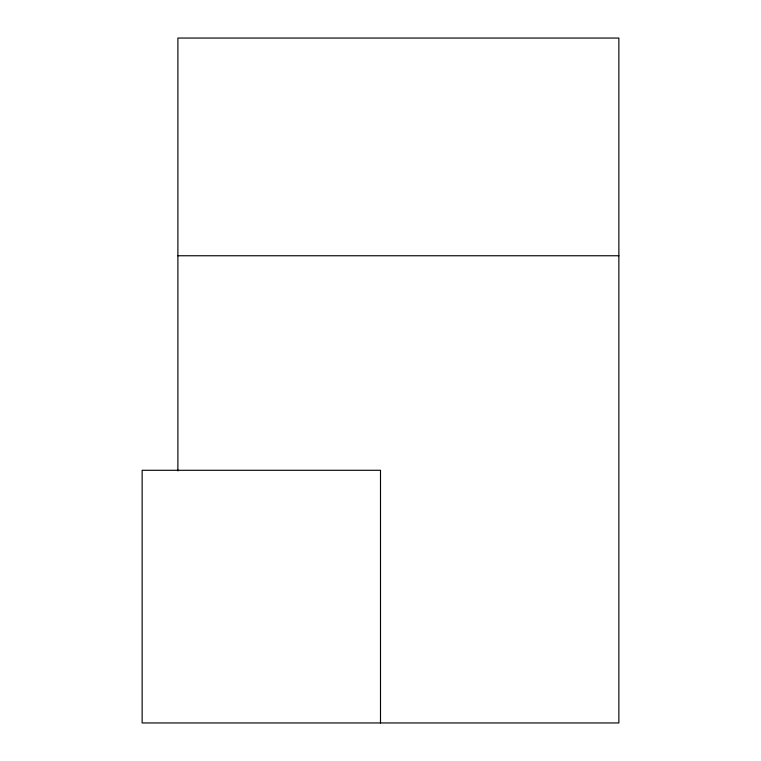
<?xml version="1.0" encoding="UTF-8"?>
<svg xmlns="http://www.w3.org/2000/svg" width="761" height="761" viewBox="0 0 761 761"><rect width="100%" height="100%" fill="white"/><g stroke="black" fill="none" stroke-linecap="round" stroke-linejoin="round"><path stroke-width="1.14" d="M177.893 255.753L618.864 255.753M380.5 722.95L380.5 470.288L142.136 470.288L142.136 722.95L618.864 722.95L618.864 38.05L177.893 38.05L177.893 470.926"/></g></svg>
